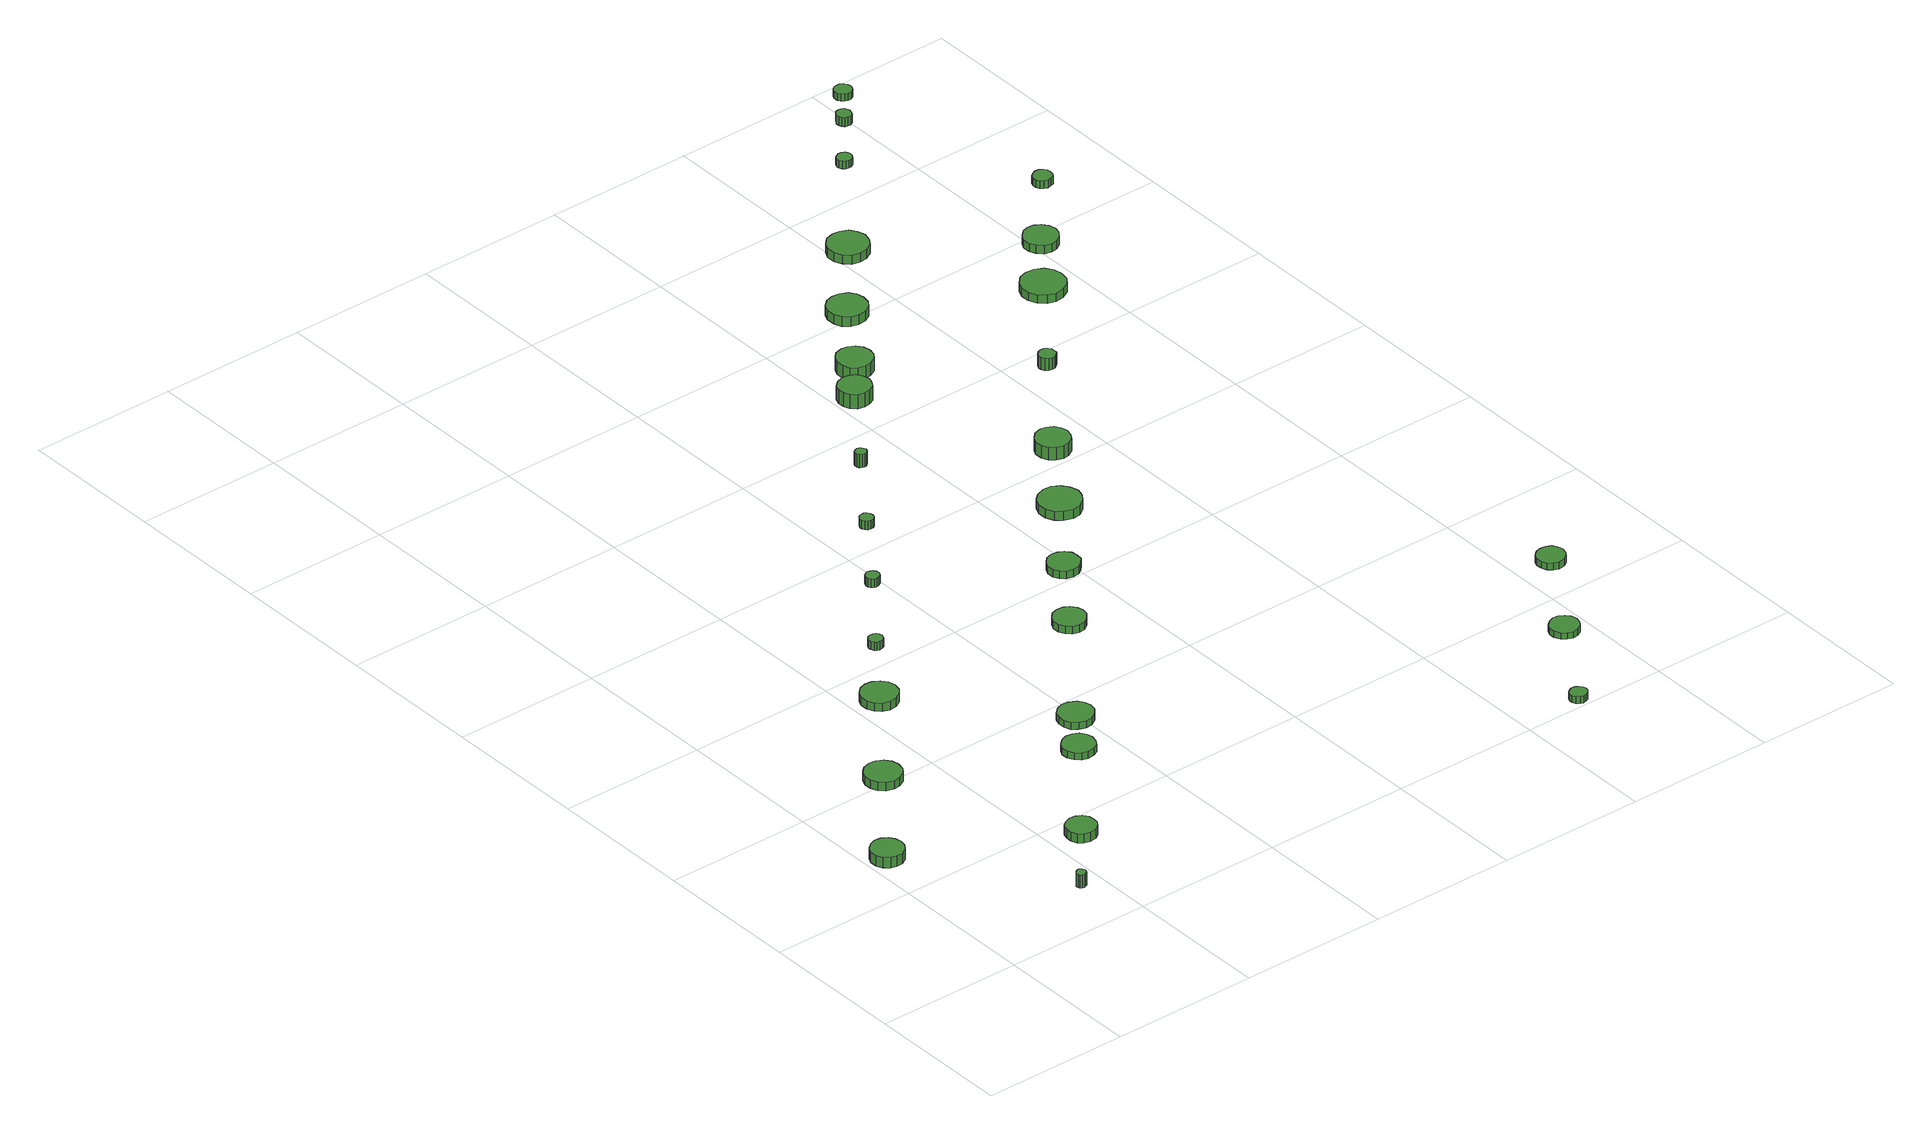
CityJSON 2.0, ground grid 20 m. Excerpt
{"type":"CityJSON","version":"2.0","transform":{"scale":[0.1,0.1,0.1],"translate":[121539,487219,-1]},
"CityObjects":{
"tree1":{"type":"SolitaryVegetationObject","attributes":{"function":"something"},"geometry":[{"type":"MultiSurface","lod":"1","boundaries":[[[0,1,2,3,4,5,6,7,8,9,10,11,12,13,14]],[[15,16,17,18,19,20,21,22,23,24,25,26,27,28,29]],[[0,29,28,1]],[[1,28,27,2]],[[2,27,26,3]],[[3,26,25,4]],[[4,25,24,5]],[[5,24,23,6]],[[6,23,22,7]],[[7,22,21,8]],[[8,21,20,9]],[[9,20,19,10]],[[10,19,18,11]],[[11,18,17,12]],[[12,17,16,13]],[[13,16,15,14]],[[14,15,29,0]]]}]},
"tree2":{"type":"SolitaryVegetationObject","attributes":{"function":"something"},"geometry":[{"type":"MultiSurface","lod":"1","boundaries":[[[30,31,32,33,34,35,36,37,38,39,40,41,42,43,44]],[[45,46,47,48,49,50,51,52,53,54,55,56,57,58,59]],[[30,59,58,31]],[[31,58,57,32]],[[32,57,56,33]],[[33,56,55,34]],[[34,55,54,35]],[[35,54,53,36]],[[36,53,52,37]],[[37,52,51,38]],[[38,51,50,39]],[[39,50,49,40]],[[40,49,48,41]],[[41,48,47,42]],[[42,47,46,43]],[[43,46,45,44]],[[44,45,59,30]]]}]},
"tree3":{"type":"SolitaryVegetationObject","attributes":{"function":"something"},"geometry":[{"type":"MultiSurface","lod":"1","boundaries":[[[60,61,62,63,64,65,66,67,68,69,70,71,72,73,74]],[[75,76,77,78,79,80,81,82,83,84,85,86,87,88,89]],[[60,89,88,61]],[[61,88,87,62]],[[62,87,86,63]],[[63,86,85,64]],[[64,85,84,65]],[[65,84,83,66]],[[66,83,82,67]],[[67,82,81,68]],[[68,81,80,69]],[[69,80,79,70]],[[70,79,78,71]],[[71,78,77,72]],[[72,77,76,73]],[[73,76,75,74]],[[74,75,89,60]]]}]},
"tree4":{"type":"SolitaryVegetationObject","attributes":{"function":"something"},"geometry":[{"type":"MultiSurface","lod":"1","boundaries":[[[90,91,92,93,94,95,96,97,98,99,100,101,102,103,104]],[[105,106,107,108,109,110,111,112,113,114,115,116,117,118,119]],[[90,119,118,91]],[[91,118,117,92]],[[92,117,116,93]],[[93,116,115,94]],[[94,115,114,95]],[[95,114,113,96]],[[96,113,112,97]],[[97,112,111,98]],[[98,111,110,99]],[[99,110,109,100]],[[100,109,108,101]],[[101,108,107,102]],[[102,107,106,103]],[[103,106,105,104]],[[104,105,119,90]]]}]},
"tree5":{"type":"SolitaryVegetationObject","attributes":{"function":"something"},"geometry":[{"type":"MultiSurface","lod":"1","boundaries":[[[120,121,122,123,124,125,126,127,128,129,130,131,132,133,134]],[[135,136,137,138,139,140,141,142,143,144,145,146,147,148,149]],[[120,149,148,121]],[[121,148,147,122]],[[122,147,146,123]],[[123,146,145,124]],[[124,145,144,125]],[[125,144,143,126]],[[126,143,142,127]],[[127,142,141,128]],[[128,141,140,129]],[[129,140,139,130]],[[130,139,138,131]],[[131,138,137,132]],[[132,137,136,133]],[[133,136,135,134]],[[134,135,149,120]]]}]},
"tree6":{"type":"SolitaryVegetationObject","attributes":{"function":"something"},"geometry":[{"type":"MultiSurface","lod":"1","boundaries":[[[150,151,152,153,154,155,156,157,158,159,160,161,162,163,164]],[[165,166,167,168,169,170,171,172,173,174,175,176,177,178,179]],[[150,179,178,151]],[[151,178,177,152]],[[152,177,176,153]],[[153,176,175,154]],[[154,175,174,155]],[[155,174,173,156]],[[156,173,172,157]],[[157,172,171,158]],[[158,171,170,159]],[[159,170,169,160]],[[160,169,168,161]],[[161,168,167,162]],[[162,167,166,163]],[[163,166,165,164]],[[164,165,179,150]]]}]},
"tree7":{"type":"SolitaryVegetationObject","attributes":{"function":"something"},"geometry":[{"type":"MultiSurface","lod":"1","boundaries":[[[180,181,182,183,184,185,186,187,188,189,190,191,192,193,194]],[[195,196,197,198,199,200,201,202,203,204,205,206,207,208,209]],[[180,209,208,181]],[[181,208,207,182]],[[182,207,206,183]],[[183,206,205,184]],[[184,205,204,185]],[[185,204,203,186]],[[186,203,202,187]],[[187,202,201,188]],[[188,201,200,189]],[[189,200,199,190]],[[190,199,198,191]],[[191,198,197,192]],[[192,197,196,193]],[[193,196,195,194]],[[194,195,209,180]]]}]},
"tree8":{"type":"SolitaryVegetationObject","attributes":{"function":"something"},"geometry":[{"type":"MultiSurface","lod":"1","boundaries":[[[210,211,212,213,214,215,216,217,218,219,220,221,222,223,224]],[[225,226,227,228,229,230,231,232,233,234,235,236,237,238,239]],[[210,239,238,211]],[[211,238,237,212]],[[212,237,236,213]],[[213,236,235,214]],[[214,235,234,215]],[[215,234,233,216]],[[216,233,232,217]],[[217,232,231,218]],[[218,231,230,219]],[[219,230,229,220]],[[220,229,228,221]],[[221,228,227,222]],[[222,227,226,223]],[[223,226,225,224]],[[224,225,239,210]]]}]},
"tree9":{"type":"SolitaryVegetationObject","attributes":{"function":"something"}},
"tree10":{"type":"SolitaryVegetationObject","attributes":{"function":"something"},"geometry":[{"type":"MultiSurface","lod":"1","boundaries":[[[240,241,242,243,244,245,246,247,248,249,250,251,252,253,254]],[[255,256,257,258,259,260,261,262,263,264,265,266,267,268,269]],[[240,269,268,241]],[[241,268,267,242]],[[242,267,266,243]],[[243,266,265,244]],[[244,265,264,245]],[[245,264,263,246]],[[246,263,262,247]],[[247,262,261,248]],[[248,261,260,249]],[[249,260,259,250]],[[250,259,258,251]],[[251,258,257,252]],[[252,257,256,253]],[[253,256,255,254]],[[254,255,269,240]]]}]},
"tree11":{"type":"SolitaryVegetationObject","attributes":{"function":"something"},"geometry":[{"type":"MultiSurface","lod":"1","boundaries":[[[270,271,272,273,274,275,276,277,278,279,280,281,282,283,284]],[[285,286,287,288,289,290,291,292,293,294,295,296,297,298,299]],[[270,299,298,271]],[[271,298,297,272]],[[272,297,296,273]],[[273,296,295,274]],[[274,295,294,275]],[[275,294,293,276]],[[276,293,292,277]],[[277,292,291,278]],[[278,291,290,279]],[[279,290,289,280]],[[280,289,288,281]],[[281,288,287,282]],[[282,287,286,283]],[[283,286,285,284]],[[284,285,299,270]]]}]},
"tree12":{"type":"SolitaryVegetationObject","attributes":{"function":"something"},"geometry":[{"type":"MultiSurface","lod":"1","boundaries":[[[300,301,302,303,304,305,306,307,308,309,310,311,312,313,314]],[[315,316,317,318,319,320,321,322,323,324,325,326,327,328,329]],[[300,329,328,301]],[[301,328,327,302]],[[302,327,326,303]],[[303,326,325,304]],[[304,325,324,305]],[[305,324,323,306]],[[306,323,322,307]],[[307,322,321,308]],[[308,321,320,309]],[[309,320,319,310]],[[310,319,318,311]],[[311,318,317,312]],[[312,317,316,313]],[[313,316,315,314]],[[314,315,329,300]]]}]},
"tree13":{"type":"SolitaryVegetationObject","attributes":{"function":"something"},"geometry":[{"type":"MultiSurface","lod":"1","boundaries":[[[330,331,332,333,334,335,336,337,338,339,340,341,342,343,344]],[[345,346,347,348,349,350,351,352,353,354,355,356,357,358,359]],[[330,359,358,331]],[[331,358,357,332]],[[332,357,356,333]],[[333,356,355,334]],[[334,355,354,335]],[[335,354,353,336]],[[336,353,352,337]],[[337,352,351,338]],[[338,351,350,339]],[[339,350,349,340]],[[340,349,348,341]],[[341,348,347,342]],[[342,347,346,343]],[[343,346,345,344]],[[344,345,359,330]]]}]},
"tree14":{"type":"SolitaryVegetationObject","attributes":{"function":"something"},"geometry":[{"type":"MultiSurface","lod":"1","boundaries":[[[360,361,362,363,364,365,366,367,368,369,370,371,372,373,374]],[[375,376,377,378,379,380,381,382,383,384,385,386,387,388,389]],[[360,389,388,361]],[[361,388,387,362]],[[362,387,386,363]],[[363,386,385,364]],[[364,385,384,365]],[[365,384,383,366]],[[366,383,382,367]],[[367,382,381,368]],[[368,381,380,369]],[[369,380,379,370]],[[370,379,378,371]],[[371,378,377,372]],[[372,377,376,373]],[[373,376,375,374]],[[374,375,389,360]]]}]},
"tree15":{"type":"SolitaryVegetationObject","attributes":{"function":"something"},"geometry":[{"type":"MultiSurface","lod":"1","boundaries":[[[390,391,392,393,394,395,396,397,398,399,400,401,402,403,404]],[[405,406,407,408,409,410,411,412,413,414,415,416,417,418,419]],[[390,419,418,391]],[[391,418,417,392]],[[392,417,416,393]],[[393,416,415,394]],[[394,415,414,395]],[[395,414,413,396]],[[396,413,412,397]],[[397,412,411,398]],[[398,411,410,399]],[[399,410,409,400]],[[400,409,408,401]],[[401,408,407,402]],[[402,407,406,403]],[[403,406,405,404]],[[404,405,419,390]]]}]},
"tree16":{"type":"SolitaryVegetationObject","attributes":{"function":"something"},"geometry":[{"type":"MultiSurface","lod":"1","boundaries":[[[420,421,422,423,424,425,426,427,428,429,430,431,432,433,434]],[[435,436,437,438,439,440,441,442,443,444,445,446,447,448,449]],[[420,449,448,421]],[[421,448,447,422]],[[422,447,446,423]],[[423,446,445,424]],[[424,445,444,425]],[[425,444,443,426]],[[426,443,442,427]],[[427,442,441,428]],[[428,441,440,429]],[[429,440,439,430]],[[430,439,438,431]],[[431,438,437,432]],[[432,437,436,433]],[[433,436,435,434]],[[434,435,449,420]]]}]},
"tree17":{"type":"SolitaryVegetationObject","attributes":{"function":"something"},"geometry":[{"type":"MultiSurface","lod":"1","boundaries":[[[450,451,452,453,454,455,456,457,458,459,460,461,462,463,464]],[[465,466,467,468,469,470,471,472,473,474,475,476,477,478,479]],[[450,479,478,451]],[[451,478,477,452]],[[452,477,476,453]],[[453,476,475,454]],[[454,475,474,455]],[[455,474,473,456]],[[456,473,472,457]],[[457,472,471,458]],[[458,471,470,459]],[[459,470,469,460]],[[460,469,468,461]],[[461,468,467,462]],[[462,467,466,463]],[[463,466,465,464]],[[464,465,479,450]]]}]},
"tree18":{"type":"SolitaryVegetationObject","attributes":{"function":"something"},"geometry":[{"type":"MultiSurface","lod":"1","boundaries":[[[480,481,482,483,484,485,486,487,488,489,490,491,492,493,494]],[[495,496,497,498,499,500,501,502,503,504,505,506,507,508,509]],[[480,509,508,481]],[[481,508,507,482]],[[482,507,506,483]],[[483,506,505,484]],[[484,505,504,485]],[[485,504,503,486]],[[486,503,502,487]],[[487,502,501,488]],[[488,501,500,489]],[[489,500,499,490]],[[490,499,498,491]],[[491,498,497,492]],[[492,497,496,493]],[[493,496,495,494]],[[494,495,509,480]]]}]},
"tree19":{"type":"SolitaryVegetationObject","attributes":{"function":"something"},"geometry":[{"type":"MultiSurface","lod":"1","boundaries":[[[510,511,512,513,514,515,516,517,518,519,520,521,522,523,524]],[[525,526,527,528,529,530,531,532,533,534,535,536,537,538,539]],[[510,539,538,511]],[[511,538,537,512]],[[512,537,536,513]],[[513,536,535,514]],[[514,535,534,515]],[[515,534,533,516]],[[516,533,532,517]],[[517,532,531,518]],[[518,531,530,519]],[[519,530,529,520]],[[520,529,528,521]],[[521,528,527,522]],[[522,527,526,523]],[[523,526,525,524]],[[524,525,539,510]]]}]},
"tree20":{"type":"SolitaryVegetationObject","attributes":{"function":"something"},"geometry":[{"type":"MultiSurface","lod":"1","boundaries":[[[540,541,542,543,544,545,546,547,548,549,550,551,552,553,554]],[[555,556,557,558,559,560,561,562,563,564,565,566,567,568,569]],[[540,569,568,541]],[[541,568,567,542]],[[542,567,566,543]],[[543,566,565,544]],[[544,565,564,545]],[[545,564,563,546]],[[546,563,562,547]],[[547,562,561,548]],[[548,561,560,549]],[[549,560,559,550]],[[550,559,558,551]],[[551,558,557,552]],[[552,557,556,553]],[[553,556,555,554]],[[554,555,569,540]]]}]},
"tree21":{"type":"SolitaryVegetationObject","attributes":{"function":"something"},"geometry":[{"type":"MultiSurface","lod":"1","boundaries":[[[570,571,572,573,574,575,576,577,578,579,580,581,582,583,584]],[[585,586,587,588,589,590,591,592,593,594,595,596,597,598,599]],[[570,599,598,571]],[[571,598,597,572]],[[572,597,596,573]],[[573,596,595,574]],[[574,595,594,575]],[[575,594,593,576]],[[576,593,592,577]],[[577,592,591,578]],[[578,591,590,579]],[[579,590,589,580]],[[580,589,588,581]],[[581,588,587,582]],[[582,587,586,583]],[[583,586,585,584]],[[584,585,599,570]]]}]},
"tree22":{"type":"SolitaryVegetationObject","attributes":{"function":"something"},"geometry":[{"type":"MultiSurface","lod":"1","boundaries":[[[600,601,602,603,604,605,606,607,608,609,610,611,612,613,614]],[[615,616,617,618,619,620,621,622,623,624,625,626,627,628,629]],[[600,629,628,601]],[[601,628,627,602]],[[602,627,626,603]],[[603,626,625,604]],[[604,625,624,605]],[[605,624,623,606]],[[606,623,622,607]],[[607,622,621,608]],[[608,621,620,609]],[[609,620,619,610]],[[610,619,618,611]],[[611,618,617,612]],[[612,617,616,613]],[[613,616,615,614]],[[614,615,629,600]]]}]},
"tree23":{"type":"SolitaryVegetationObject","attributes":{"function":"something"},"geometry":[{"type":"MultiSurface","lod":"1","boundaries":[[[630,631,632,633,634,635,636,637,638,639,640,641,642,643,644]],[[645,646,647,648,649,650,651,652,653,654,655,656,657,658,659]],[[630,659,658,631]],[[631,658,657,632]],[[632,657,656,633]],[[633,656,655,634]],[[634,655,654,635]],[[635,654,653,636]],[[636,653,652,637]],[[637,652,651,638]],[[638,651,650,639]],[[639,650,649,640]],[[640,649,648,641]],[[641,648,647,642]],[[642,647,646,643]],[[643,646,645,644]],[[644,645,659,630]]]}]},
"tree24":{"type":"SolitaryVegetationObject","attributes":{"function":"something"},"geometry":[{"type":"MultiSurface","lod":"1","boundaries":[[[660,661,662,663,664,665,666,667,668,669,670,671,672,673,674]],[[675,676,677,678,679,680,681,682,683,684,685,686,687,688,689]],[[660,689,688,661]],[[661,688,687,662]],[[662,687,686,663]],[[663,686,685,664]],[[664,685,684,665]],[[665,684,683,666]],[[666,683,682,667]],[[667,682,681,668]],[[668,681,680,669]],[[669,680,679,670]],[[670,679,678,671]],[[671,678,677,672]],[[672,677,676,673]],[[673,676,675,674]],[[674,675,689,660]]]}]},
"tree25":{"type":"SolitaryVegetationObject","attributes":{"function":"something"},"geometry":[{"type":"MultiSurface","lod":"1","boundaries":[[[690,691,692,693,694,695,696,697,698,699,700,701,702,703,704]],[[705,706,707,708,709,710,711,712,713,714,715,716,717,718,719]],[[690,719,718,691]],[[691,718,717,692]],[[692,717,716,693]],[[693,716,715,694]],[[694,715,714,695]],[[695,714,713,696]],[[696,713,712,697]],[[697,712,711,698]],[[698,711,710,699]],[[699,710,709,700]],[[700,709,708,701]],[[701,708,707,702]],[[702,707,706,703]],[[703,706,705,704]],[[704,705,719,690]]]}]},
"tree26":{"type":"SolitaryVegetationObject","attributes":{"function":"something"},"geometry":[{"type":"MultiSurface","lod":"1","boundaries":[[[720,721,722,723,724,725,726,727,728,729,730,731,732,733,734]],[[735,736,737,738,739,740,741,742,743,744,745,746,747,748,749]],[[720,749,748,721]],[[721,748,747,722]],[[722,747,746,723]],[[723,746,745,724]],[[724,745,744,725]],[[725,744,743,726]],[[726,743,742,727]],[[727,742,741,728]],[[728,741,740,729]],[[729,740,739,730]],[[730,739,738,731]],[[731,738,737,732]],[[732,737,736,733]],[[733,736,735,734]],[[734,735,749,720]]]}]},
"tree27":{"type":"SolitaryVegetationObject","attributes":{"function":"something"},"geometry":[{"type":"MultiSurface","lod":"1","boundaries":[[[750,751,752,753,754,755,756,757,758,759,760,761,762,763,764]],[[765,766,767,768,769,770,771,772,773,774,775,776,777,778,779]],[[750,779,778,751]],[[751,778,777,752]],[[752,777,776,753]],[[753,776,775,754]],[[754,775,774,755]],[[755,774,773,756]],[[756,773,772,757]],[[757,772,771,758]],[[758,771,770,759]],[[759,770,769,760]],[[760,769,768,761]],[[761,768,767,762]],[[762,767,766,763]],[[763,766,765,764]],[[764,765,779,750]]]}]},
"tree28":{"type":"SolitaryVegetationObject","attributes":{"function":"something"},"geometry":[{"type":"MultiSurface","lod":"1","boundaries":[[[780,781,782,783,784,785,786,787,788,789,790,791,792,793,794]],[[795,796,797,798,799,800,801,802,803,804,805,806,807,808,809]],[[780,809,808,781]],[[781,808,807,782]],[[782,807,806,783]],[[783,806,805,784]],[[784,805,804,785]],[[785,804,803,786]],[[786,803,802,787]],[[787,802,801,788]],[[788,801,800,789]],[[789,800,799,790]],[[790,799,798,791]],[[791,798,797,792]],[[792,797,796,793]],[[793,796,795,794]],[[794,795,809,780]]]}]},
"tree29":{"type":"SolitaryVegetationObject","attributes":{"function":"something"},"geometry":[{"type":"MultiSurface","lod":"1","boundaries":[[[810,811,812,813,814,815,816,817,818,819,820,821,822,823,824]],[[825,826,827,828,829,830,831,832,833,834,835,836,837,838,839]],[[810,839,838,811]],[[811,838,837,812]],[[812,837,836,813]],[[813,836,835,814]],[[814,835,834,815]],[[815,834,833,816]],[[816,833,832,817]],[[817,832,831,818]],[[818,831,830,819]],[[819,830,829,820]],[[820,829,828,821]],[[821,828,827,822]],[[822,827,826,823]],[[823,826,825,824]],[[824,825,839,810]]]}]},
"tree30":{"type":"SolitaryVegetationObject","attributes":{"function":"something"},"geometry":[{"type":"MultiSurface","lod":"1","boundaries":[[[840,841,842,843,844,845,846,847,848,849,850,851,852,853,854]],[[855,856,857,858,859,860,861,862,863,864,865,866,867,868,869]],[[840,869,868,841]],[[841,868,867,842]],[[842,867,866,843]],[[843,866,865,844]],[[844,865,864,845]],[[845,864,863,846]],[[846,863,862,847]],[[847,862,861,848]],[[848,861,860,849]],[[849,860,859,850]],[[850,859,858,851]],[[851,858,857,852]],[[852,857,856,853]],[[853,856,855,854]],[[854,855,869,840]]]}]}
},
"vertices":[
[51,275,21],[49,284,21],[44,291,21],[36,296,21],[27,297,21],[19,294,21],[12,288,21],[8,280,21],[8,271,21],[12,262,21],[19,256,21],[27,254,21],[36,254,21],[44,259,21],[49,266,21],[49,266,6],[44,259,6],[36,254,6],[27,254,6],[19,256,6],[12,262,6],[8,271,6],[8,280,6],[12,288,6],[19,294,6],[27,297,6],[36,296,6],[44,291,6],[49,284,6],[51,275,6],
[179,83,25],[178,85,25],[177,87,25],[174,89,25],[172,89,25],[169,88,25],[167,86,25],[166,84,25],[166,81,25],[167,79,25],[169,77,25],[172,76,25],[174,77,25],[177,78,25],[178,80,25],[178,80,6],[177,78,6],[174,77,6],[172,76,6],[169,77,6],[167,79,6],[166,81,6],[166,84,6],[167,86,6],[169,88,6],[172,89,6],[174,89,6],[177,87,6],[178,85,6],[179,83,6],
[157,409,18],[155,419,18],[149,427,18],[140,432,18],[130,433,18],[120,430,18],[113,423,18],[109,414,18],[109,404,18],[113,395,18],[120,388,18],[130,385,18],[140,386,18],[149,391,18],[155,399,18],[155,399,6],[149,391,6],[140,386,6],[130,385,6],[120,388,6],[113,395,6],[109,404,6],[109,414,6],[113,423,6],[120,430,6],[130,433,6],[140,432,6],[149,427,6],[155,419,6],[157,409,6],
[262,168,19],[261,176,19],[256,183,19],[249,187,19],[240,188,19],[232,185,19],[226,180,19],[223,172,19],[223,164,19],[226,156,19],[232,151,19],[240,148,19],[249,149,19],[256,153,19],[261,160,19],[261,160,6],[256,153,6],[249,149,6],[240,148,6],[232,151,6],[226,156,6],[223,164,6],[223,172,6],[226,180,6],[232,185,6],[240,188,6],[249,187,6],[256,183,6],[261,176,6],[262,168,6],
[262,544,18],[260,554,18],[254,562,18],[245,567,18],[235,568,18],[225,565,18],[218,558,18],[214,549,18],[214,539,18],[218,530,18],[225,523,18],[235,520,18],[245,521,18],[254,526,18],[260,534,18],[260,534,6],[254,526,6],[245,521,6],[235,520,6],[225,523,6],[218,530,6],[214,539,6],[214,549,6],[218,558,6],[225,565,6],[235,568,6],[245,567,6],[254,562,6],[260,554,6],[262,544,6],
[376,310,16],[374,318,16],[369,326,16],[361,330,16],[352,331,16],[344,328,16],[337,322,16],[333,314,16],[333,305,16],[337,297,16],[344,291,16],[352,288,16],[361,289,16],[369,293,16],[374,301,16],[374,301,6],[369,293,6],[361,289,6],[352,288,6],[344,291,6],[337,297,6],[333,305,6],[333,314,6],[337,322,6],[344,328,6],[352,331,6],[361,330,6],[369,326,6],[374,318,6],[376,310,6],
[318,637,18],[317,641,18],[315,644,18],[311,646,18],[307,646,18],[303,645,18],[301,643,18],[299,639,18],[299,635,18],[301,631,18],[303,629,18],[307,628,18],[311,628,18],[315,630,18],[317,633,18],[317,633,6],[315,630,6],[311,628,6],[307,628,6],[303,629,6],[301,631,6],[299,635,6],[299,639,6],[301,643,6],[303,645,6],[307,646,6],[311,646,6],[315,644,6],[317,641,6],[318,637,6],
[418,364,16],[416,373,16],[410,381,16],[401,386,16],[392,387,16],[383,384,16],[375,377,16],[372,369,16],[372,359,16],[375,350,16],[383,344,16],[392,341,16],[401,342,16],[410,347,16],[416,354,16],[416,354,6],[410,347,6],[401,342,6],[392,341,6],[383,344,6],[375,350,6],[372,359,6],[372,369,6],[375,377,6],[383,384,6],[392,387,6],[401,386,6],[410,381,6],[416,373,6],[418,364,6],
[401,744,18],[400,748,18],[398,751,18],[394,753,18],[390,754,18],[387,752,18],[384,750,18],[382,746,18],[382,742,18],[384,739,18],[387,736,18],[390,735,18],[394,736,18],[398,738,18],[400,741,18],[400,741,6],[398,738,6],[394,736,6],[390,735,6],[387,736,6],[384,739,6],[382,742,6],[382,746,6],[384,750,6],[387,752,6],[390,754,6],[394,753,6],[398,751,6],[400,748,6],[401,744,6],
[540,527,17],[538,535,17],[532,543,17],[525,547,17],[516,548,17],[507,545,17],[501,539,17],[497,531,17],[497,522,17],[501,514,17],[507,508,17],[516,505,17],[525,506,17],[532,511,17],[538,518,17],[538,518,6],[532,511,6],[525,506,6],[516,505,6],[507,508,6],[501,514,6],[497,522,6],[497,531,6],[501,539,6],[507,545,6],[516,548,6],[525,547,6],[532,543,6],[538,535,6],[540,527,6],
[474,845,18],[473,849,18],[471,852,18],[468,854,18],[464,854,18],[460,853,18],[458,851,18],[456,847,18],[456,843,18],[458,840,18],[460,837,18],[464,836,18],[468,836,18],[471,838,18],[473,841,18],[473,841,6],[471,838,6],[468,836,6],[464,836,6],[460,837,6],[458,840,6],[456,843,6],[456,847,6],[458,851,6],[460,853,6],[464,854,6],[468,854,6],[471,852,6],[473,849,6],[474,845,6],
[609,623,17],[608,632,17],[602,639,17],[595,643,17],[586,644,17],[577,641,17],[571,635,17],[567,627,17],[567,618,17],[571,610,17],[577,604,17],[586,602,17],[595,603,17],[602,607,17],[608,614,17],[608,614,6],[602,607,6],[595,603,6],[586,602,6],[577,604,6],[571,610,6],[567,618,6],[567,627,6],[571,635,6],[577,641,6],[586,644,6],[595,643,6],[602,639,6],[608,632,6],[609,623,6],
[551,951,25],[550,954,25],[548,957,25],[546,958,25],[543,959,25],[540,958,25],[537,956,25],[536,953,25],[536,950,25],[537,947,25],[540,945,25],[543,944,25],[546,944,25],[548,946,25],[550,948,25],[550,948,6],[548,946,6],[546,944,6],[543,944,6],[540,945,6],[537,947,6],[536,950,6],[536,953,6],[537,956,6],[540,958,6],[543,959,6],[546,958,6],[548,957,6],[550,954,6],[551,951,6],
[697,728,19],[694,739,19],[687,749,19],[677,755,19],[666,756,19],[654,752,19],[646,745,19],[641,734,19],[641,722,19],[646,711,19],[654,704,19],[666,700,19],[677,701,19],[687,707,19],[694,717,19],[694,717,6],[687,707,6],[677,701,6],[666,700,6],[654,704,6],[646,711,6],[641,722,6],[641,734,6],[646,745,6],[654,752,6],[666,756,6],[677,755,6],[687,749,6],[694,739,6],[697,728,6],
[900,16,16],[899,20,16],[896,24,16],[892,26,16],[887,27,16],[883,25,16],[879,22,16],[877,18,16],[877,13,16],[879,9,16],[883,6,16],[887,4,16],[892,5,16],[896,7,16],[899,11,16],[899,11,6],[896,7,6],[892,5,6],[887,4,6],[883,6,6],[879,9,6],[877,13,6],[877,18,6],[879,22,6],[883,25,6],[887,27,6],[892,26,6],[896,24,6],[899,20,6],[900,16,6],
[649,1065,26],[647,1074,26],[642,1082,26],[634,1086,26],[625,1087,26],[616,1084,26],[609,1078,26],[606,1070,26],[606,1061,26],[609,1053,26],[616,1046,26],[625,1044,26],[634,1045,26],[642,1049,26],[647,1057,26],[647,1057,6],[642,1049,6],[634,1045,6],[625,1044,6],[616,1046,6],[609,1053,6],[606,1061,6],[606,1070,6],[609,1078,6],[616,1084,6],[625,1087,6],[634,1086,6],[642,1082,6],[647,1074,6],[649,1065,6],
[764,830,24],[762,839,24],[757,847,24],[748,852,24],[739,853,24],[730,850,24],[723,843,24],[719,835,24],[719,825,24],[723,816,24],[730,810,24],[739,807,24],[748,808,24],[757,813,24],[762,821,24],[762,821,6],[757,813,6],[748,808,6],[739,807,6],[730,810,6],[723,816,6],[719,825,6],[719,835,6],[723,843,6],[730,850,6],[739,853,6],[748,852,6],[757,847,6],[762,839,6],[764,830,6],
[691,1114,24],[689,1124,24],[683,1132,24],[674,1137,24],[665,1138,24],[655,1135,24],[648,1128,24],[644,1119,24],[644,1109,24],[648,1100,24],[655,1094,24],[665,1091,24],[674,1092,24],[683,1097,24],[689,1105,24],[689,1105,6],[683,1097,6],[674,1092,6],[665,1091,6],[655,1094,6],[648,1100,6],[644,1109,6],[644,1119,6],[648,1128,6],[655,1135,6],[665,1138,6],[674,1137,6],[683,1132,6],[689,1124,6],[691,1114,6],
[988,140,15],[986,148,15],[981,154,15],[974,158,15],[966,159,15],[959,156,15],[953,151,15],[949,144,15],[949,136,15],[953,128,15],[959,123,15],[966,120,15],[974,121,15],[981,125,15],[986,132,15],[986,132,6],[981,125,6],[974,121,6],[966,120,6],[959,123,6],[953,128,6],[949,136,6],[949,144,6],[953,151,6],[959,156,6],[966,159,6],[974,158,6],[981,154,6],[986,148,6],[988,140,6],
[761,1212,20],[759,1222,20],[753,1231,20],[743,1236,20],[732,1237,20],[722,1234,20],[714,1227,20],[710,1217,20],[710,1206,20],[714,1196,20],[722,1189,20],[732,1186,20],[743,1187,20],[753,1192,20],[759,1201,20],[759,1201,6],[753,1192,6],[743,1187,6],[732,1186,6],[722,1189,6],[714,1196,6],[710,1206,6],[710,1217,6],[714,1227,6],[722,1234,6],[732,1237,6],[743,1236,6],[753,1231,6],[759,1222,6],[761,1212,6],
[1069,265,16],[1067,272,16],[1063,279,16],[1056,282,16],[1048,283,16],[1041,281,16],[1035,276,16],[1032,269,16],[1032,261,16],[1035,254,16],[1041,249,16],[1048,246,16],[1056,247,16],[1063,251,16],[1067,257,16],[1067,257,6],[1063,251,6],[1056,247,6],[1048,246,6],[1041,249,6],[1035,254,6],[1032,261,6],[1032,269,6],[1035,276,6],[1041,281,6],[1048,283,6],[1056,282,6],[1063,279,6],[1067,272,6],[1069,265,6],
[862,975,23],[862,979,23],[859,983,23],[855,986,23],[850,986,23],[846,985,23],[842,981,23],[840,977,23],[840,973,23],[842,968,23],[846,965,23],[850,964,23],[855,964,23],[859,967,23],[862,970,23],[862,970,6],[859,967,6],[855,964,6],[850,964,6],[846,965,6],[842,968,6],[840,973,6],[840,977,6],[842,981,6],[846,985,6],[850,986,6],[855,986,6],[859,983,6],[862,979,6],[862,975,6],
[849,1316,19],[846,1327,19],[840,1336,19],[830,1341,19],[819,1342,19],[808,1339,19],[800,1331,19],[795,1321,19],[795,1310,19],[800,1300,19],[808,1292,19],[819,1289,19],[830,1290,19],[840,1296,19],[846,1305,19],[846,1305,6],[840,1296,6],[830,1290,6],[819,1289,6],[808,1292,6],[800,1300,6],[795,1310,6],[795,1321,6],[800,1331,6],[808,1339,6],[819,1342,6],[830,1341,6],[840,1336,6],[846,1327,6],[849,1316,6],
[979,1103,18],[977,1115,18],[970,1125,18],[959,1131,18],[947,1132,18],[936,1129,18],[927,1120,18],[922,1109,18],[922,1097,18],[927,1086,18],[936,1078,18],[947,1074,18],[959,1076,18],[970,1082,18],[977,1091,18],[977,1091,6],[970,1082,6],[959,1076,6],[947,1074,6],[936,1078,6],[927,1086,6],[922,1097,6],[922,1109,6],[927,1120,6],[936,1129,6],[947,1132,6],[959,1131,6],[970,1125,6],[977,1115,6],[979,1103,6],
[1035,1183,18],[1033,1192,18],[1027,1200,18],[1019,1205,18],[1010,1206,18],[1001,1203,18],[994,1196,18],[990,1188,18],[990,1178,18],[994,1170,18],[1001,1163,18],[1010,1160,18],[1019,1161,18],[1027,1166,18],[1033,1174,18],[1033,1174,6],[1027,1166,6],[1019,1161,6],[1010,1160,6],[1001,1163,6],[994,1170,6],[990,1178,6],[990,1188,6],[994,1196,6],[1001,1203,6],[1010,1206,6],[1019,1205,6],[1027,1200,6],[1033,1192,6],[1035,1183,6],
[947,1463,18],[946,1467,18],[944,1470,18],[940,1472,18],[936,1473,18],[932,1471,18],[929,1469,18],[927,1465,18],[927,1461,18],[929,1457,18],[932,1454,18],[936,1453,18],[940,1453,18],[944,1455,18],[946,1459,18],[946,1459,7],[944,1455,7],[940,1453,7],[936,1453,7],[932,1454,7],[929,1457,7],[927,1461,7],[927,1465,7],[929,1469,7],[932,1471,7],[936,1473,7],[940,1472,7],[944,1470,7],[946,1467,7],[947,1463,7],
[1003,1533,21],[1002,1536,21],[1000,1540,21],[996,1542,21],[992,1542,21],[988,1541,21],[986,1538,21],[984,1535,21],[984,1531,21],[986,1527,21],[988,1524,21],[992,1523,21],[996,1523,21],[1000,1525,21],[1002,1529,21],[1002,1529,8],[1000,1525,8],[996,1523,8],[992,1523,8],[988,1524,8],[986,1527,8],[984,1531,8],[984,1535,8],[986,1538,8],[988,1541,8],[992,1542,8],[996,1542,8],[1000,1540,8],[1002,1536,8],[1003,1533,8],
[1109,1283,17],[1108,1288,17],[1105,1292,17],[1100,1295,17],[1095,1295,17],[1090,1293,17],[1086,1290,17],[1084,1285,17],[1084,1280,17],[1086,1275,17],[1090,1272,17],[1095,1270,17],[1100,1271,17],[1105,1273,17],[1108,1277,17],[1108,1277,6],[1105,1273,6],[1100,1271,6],[1095,1270,6],[1090,1272,6],[1086,1275,6],[1084,1280,6],[1084,1285,6],[1086,1290,6],[1090,1293,6],[1095,1295,6],[1100,1295,6],[1105,1292,6],[1108,1288,6],[1109,1283,6],
[1040,1577,18],[1039,1581,18],[1036,1585,18],[1032,1588,18],[1027,1588,18],[1023,1587,18],[1019,1584,18],[1017,1579,18],[1017,1574,18],[1019,1570,18],[1023,1567,18],[1027,1565,18],[1032,1566,18],[1036,1568,18],[1039,1572,18],[1039,1572,8],[1036,1568,8],[1032,1566,8],[1027,1565,8],[1023,1567,8],[1019,1570,8],[1017,1574,8],[1017,1579,8],[1019,1584,8],[1023,1587,8],[1027,1588,8],[1032,1588,8],[1036,1585,8],[1039,1581,8],[1040,1577,8]
]}
